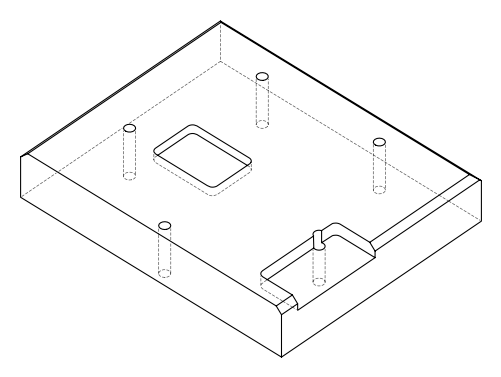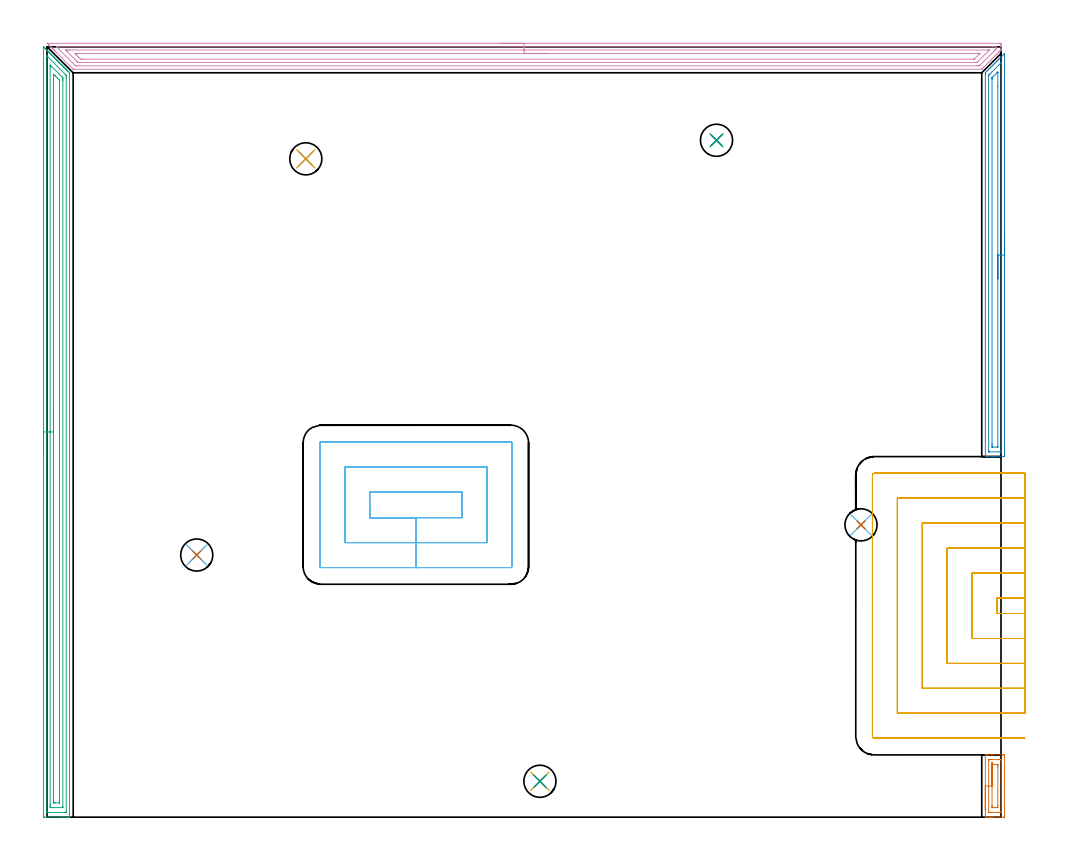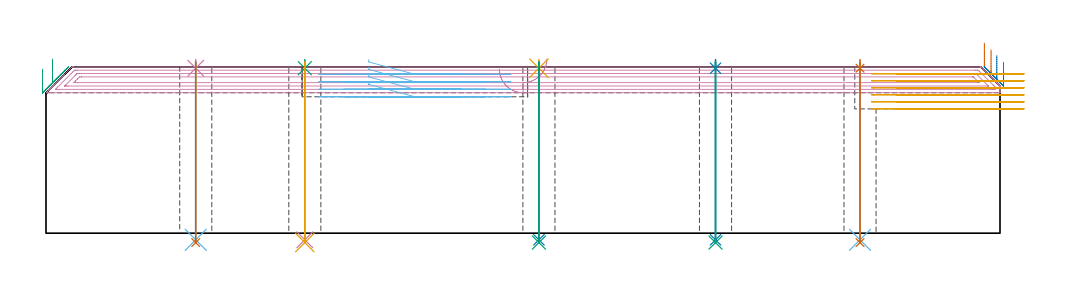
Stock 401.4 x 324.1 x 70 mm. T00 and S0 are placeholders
(PLAN: 21 operations, 12 tool changes, 53.8 min)
(1 AREA_MILL | FG_CHAMFER_SURFACE | UGT0205_001 | 0.85 min | 1022 mm3)
(2 AREA_MILL_1 | FG_CHAMFER_SURFACE_1 | UGT0205_001 | 4.21 min | 5813 mm3)
(3 AREA_MILL_2 | FG_CHAMFER_SURFACE_2 | UGT0205_001 | 10.47 min | 19603 mm3)
(4 AREA_MILL_3 | FG_CHAMFER_SURFACE_3 | UGT0205_001 | 12.85 min | 23148 mm3)
(5 MILL_OPEN_POCKET | POCKET_OPEN | UGT0201_103 | Follow Part, ap 3.5, ae 75% | 17.24 min | 134960 mm3)
(6 MILL_RECTANGULAR_POCKET | POCKET_RECTANGULAR_STRAIGHT | UGT0201_103 | Follow Part, ap 3.5, ae 75% | 4.96 min | 79346 mm3)
(7 SPOT_DRILL | STEP1HOLE | NXT0321_9005460120000 | 0.03 min | 0 mm3)
(8 SPOT_DRILL_1 | STEP1HOLE_1 | NXT0321_9005460120000 | 0.03 min | 4 mm3)
(9 SPOT_DRILL_2 | STEP1HOLE_2 | NXT0321_9005460120000 | 0.03 min | 10 mm3)
(10 SPOT_DRILL_3 | STEP1HOLE_3 | NXT0321_9005460120000 | 0.03 min | 14 mm3)
(11 SPOT_DRILL_4 | STEP1HOLE_4 | NXT0321_9005460120000 | 0.03 min | 33 mm3)
(12 DRILL_THROUGH_HOLE_INTO_CENTER | STEP1HOLE | NXT0301_042 | 0.3 min | 2142 mm3)
(13 DRILL_TO_ENLARGE_THROUGH_HOLE | STEP1HOLE | NXT0301_102 | 0.31 min | 6041 mm3)
(14 DRILL_THROUGH_HOLE_INTO_CENTER_1 | STEP1HOLE_1 | NXT0301_042 | 0.3 min | 2755 mm3)
(15 DRILL_TO_ENLARGE_THROUGH_HOLE_1 | STEP1HOLE_1 | NXT0301_102 | 0.31 min | 7262 mm3)
(16 DRILL_THROUGH_HOLE_INTO_CENTER_2 | STEP1HOLE_2 | NXT0301_042 | 0.3 min | 2742 mm3)
(17 DRILL_TO_ENLARGE_THROUGH_HOLE_2 | STEP1HOLE_2 | NXT0301_102 | 0.31 min | 7234 mm3)
(18 DRILL_THROUGH_HOLE_INTO_CENTER_3 | STEP1HOLE_3 | NXT0301_042 | 0.3 min | 2764 mm3)
(19 DRILL_TO_ENLARGE_THROUGH_HOLE_3 | STEP1HOLE_3 | NXT0301_102 | 0.31 min | 7227 mm3)
(20 DRILL_THROUGH_HOLE_INTO_CENTER_4 | STEP1HOLE_4 | NXT0301_042 | 0.3 min | 2743 mm3)
(21 DRILL_TO_ENLARGE_THROUGH_HOLE_4 | STEP1HOLE_4 | NXT0301_102 | 0.31 min | 7246 mm3)
(TOOL UGT0205_001 | Chamfer Mill 20 x 3 x 45 deg. | D20 FL50 Z2)
(TOOL UGT0201_103 | End Mill 14 mm | D14 FL19 Z2)
(TOOL NXT0321_9005460120000 | NC Spot Drill, 142deg, 12mm, Carbide, Uncoated | D12 PA142 FL30 Z2)
(TOOL NXT0301_042 | Carbide Drill 7.1mm [860.1-0710-057A1-MM 2214] | D7.1 PA140 FL85 Z2)
(TOOL NXT0301_102 | Carbide Drill 13.5mm [860.1-1350-108A1-MM 2214] | D13.5 PA140 FL123 Z2)
(OP 1 AREA_MILL)
G17 G21 G94 G90
T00 M6
G54
G17 G0 G90 X394.8 Y3.1 S1061 M3
G43 Z80. H0
G94 G1 Y3.138 Z79.128 F250.
Y3.252 Z78.264
Y3.441 Z77.412
Y3.703 Z76.58
Y4.037 Z75.774
Y4.44 Z75.
Y4.908 Z74.264
Y5.44 Z73.572
Y6.029 Z72.929
Y6.672 Z72.34
Y7.364 Z71.808
Y8.1 Z71.34
Y8.874 Z70.937
Y9.68 Z70.603
Y10.512 Z70.341
Y11.364 Z70.152
Y12.228 Z70.038
Y13.1 Z70.
Y26.041
X394.803 Y26.192 Z69.988
X394.823 Y26.2 Z69.967
X395.163 Z69.636
X395.561 Z69.238
X396.194 Z68.601
X397.395 Z67.402
X397.965 Z66.83
X402.107 Z62.69
X402.392 Y26.197 Z62.405
X402.891 Y26.192 Z61.906
X402.894 Y26.101 Z61.903
X402.899 Y25.594 Z61.901
X402.9 Y25.082 Z61.9
Y0.986
X402.899 Y0.606 Z61.901
X402.894 Y0.099 Z61.903
X402.892 Y0.008 Z61.906
X402.392 Y0. Z62.405
X397.965 Z66.83
X397.395 Z67.402
X397.079 Z67.717
X396.51 Z68.287
X396.194 Z68.601
X395.162 Z69.637
X394.822 Y0.007 Z69.969
X394.803 Y0.01 Z69.988
X394.8 Y0.159 Z70.
Y13.1
X396.214 Z68.586
Y23.81
X396.216 Y24.027 Z68.584
X396.219 Y24.136 Z68.581
X396.221 Y24.181 Z68.579
X396.305 Y24.19 Z68.495
X396.694 Y24.198 Z68.106
X397.079 Y24.199 Z67.721
X397.577 Y24.2 Z67.223
X400.621 Z64.179
X401.119 Z63.681
X401.357 Y24.197 Z63.443
X401.459 Y24.193 Z63.341
X401.475 Y24.19 Z63.325
X401.479 Y24.178 Z63.321
X401.482 Y24.131 Z63.318
X401.484 Y24.031 Z63.316
X401.486 Y23.83 Z63.314
Y2.39
X401.484 Y2.173 Z63.316
X401.481 Y2.064 Z63.319
X401.479 Y2.019 Z63.321
X401.396 Y2.01 Z63.404
X401.006 Y2.002 Z63.794
X400.621 Y2.001 Z64.179
X400.123 Y2. Z64.677
X397.079 Z67.721
X396.581 Z68.219
X396.343 Y2.003 Z68.457
X396.241 Y2.007 Z68.559
X396.225 Y2.01 Z68.575
X396.221 Y2.022 Z68.579
X396.218 Y2.069 Z68.582
X396.216 Y2.169 Z68.584
X396.214 Y2.37 Z68.586
Y13.1
X397.628 Z67.172
X397.629 Y21.132 Z67.171
X397.63 Y21.47 Z67.17
X397.634 Y22.025 Z67.166
X397.635 Y22.184 Z67.165
X397.795 Y22.195 Z67.005
X397.965 Y22.198 Z66.835
X398.676 Y22.2 Z66.124
X399.562 Z65.238
X399.735 Y22.199 Z65.065
X399.909 Y22.197 Z64.891
X400.025 Y22.193 Z64.775
X400.062 Y22.19 Z64.738
X400.065 Y22.176 Z64.735
X400.068 Y22.137 Z64.732
X400.07 Y22.025 Z64.73
X400.071 Y21.686 Z64.729
X400.072 Y21.132 Z64.728
X400.071 Y5.068 Z64.729
X400.07 Y4.73 Z64.73
X400.066 Y4.175 Z64.734
X400.065 Y4.016 Z64.735
X399.905 Y4.005 Z64.895
X399.735 Y4.002 Z65.065
X399.024 Y4. Z65.776
X398.138 Z66.662
X397.965 Y4.001 Z66.835
X397.791 Y4.003 Z67.009
X397.675 Y4.007 Z67.125
X397.638 Y4.01 Z67.162
X397.635 Y4.024 Z67.165
X397.632 Y4.063 Z67.168
X397.63 Y4.175 Z67.17
X397.629 Y4.514 Z67.171
X397.628 Y5.068 Z67.172
Y13.1
Y13.972 Z67.21
Y14.836 Z67.323
Y15.688 Z67.512
Y16.52 Z67.775
Y17.326 Z68.108
Y18.1 Z68.511
Y18.836 Z68.98
Y19.528 Z69.511
Y20.171 Z70.1
Y20.76 Z70.744
Y21.292 Z71.436
Y21.76 Z72.172
Y22.163 Z72.945
Y22.497 Z73.751
Y22.759 Z74.583
Y22.948 Z75.435
Y23.062 Z76.3
Y23.1 Z77.172
G0 Z80.
M5
M2
(OP 2 AREA_MILL_1)
G17 G21 G94 G90
T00 M6
G54
G17 G0 G90 X402.9 Y246.5 S1061 M3
G43 Z80. H0
Z71.9
G94 G1 Y246.462 Z71.029 F250.
Y246.348 Z70.164
Y246.159 Z69.312
Y245.897 Z68.48
Y245.563 Z67.674
Y245.16 Z66.9
Y244.691 Z66.164
Y244.16 Z65.472
Y243.571 Z64.829
Y242.928 Z64.24
Y242.236 Z63.709
Y241.5 Z63.24
Y240.726 Z62.837
Y239.92 Z62.503
Y239.088 Z62.241
Y238.236 Z62.052
Y237.372 Z61.938
Y236.5 Z61.9
Y152.667
X402.899 Y152.287 Z61.901
X402.894 Y151.782 Z61.903
X402.891 Y151.708 Z61.906
X402.392 Y151.7 Z62.405
X398.85 Z65.945
X398.246 Z66.552
X397.964 Z66.832
X396.194 Z68.601
X395.631 Z69.168
X395.308 Z69.491
X395.122 Z69.677
X394.82 Y151.708 Z69.972
X394.803 Y151.71 Z69.988
X394.8 Y151.842 Z70.
Y312.693
X394.807 Y313.2 Z69.993
X394.813 Y313.213 Z69.987
X395.308 Y313.71 Z69.488
X395.672 Y314.072 Z69.128
X395.833 Y314.233 Z68.967
X396.074 Y314.475 Z68.724
X396.194 Y314.595 Z68.603
X396.541 Y314.941 Z68.259
X396.735 Y315.135 Z68.065
X396.965 Y315.366 Z67.833
X397.079 Y315.481 Z67.717
X397.41 Y315.81 Z67.39
X397.638 Y316.038 Z67.162
X397.856 Y316.257 Z66.942
X397.964 Y316.366 Z66.832
X398.407 Y316.807 Z66.392
X398.848 Y317.25 Z65.948
X399.293 Y317.693 Z65.507
X399.735 Y318.137 Z65.061
X400.178 Y318.579 Z64.621
X400.621 Y319.023 Z64.175
X400.827 Y319.228 Z63.972
X400.886 Y319.286 Z63.914
X401.506 Y319.908 Z63.29
X401.718 Y320.119 Z63.081
X401.755 Y320.155 Z63.045
X402.392 Y320.794 Z62.404
X402.623 Y321.023 Z62.176
X402.835 Y321.228 Z61.964
X402.896 Y321.284 Z61.903
X402.9 Y321.053 Z61.9
Y321.032
Y236.5
X401.486 Z63.314
X401.485 Y153.852 Z63.315
X401.484 Y153.743 Z63.316
X401.482 Y153.718 Z63.318
X401.48 Y153.712 Z63.32
X401.459 Y153.709 Z63.341
X401.355 Y153.704 Z63.445
X400.988 Y153.7 Z63.812
X396.56 Y153.701 Z68.24
X396.339 Y153.704 Z68.461
X396.253 Y153.707 Z68.547
X396.221 Y153.71 Z68.579
X396.219 Y153.751 Z68.581
X396.216 Y153.85 Z68.584
X396.214 Y154.048 Z68.586
Y154.069
Y311.801
X396.218 Y312.019 Z68.582
X396.221 Y312.126 Z68.579
X396.232 Y312.171 Z68.568
X396.265 Y312.206 Z68.535
X396.469 Y312.416 Z68.331
X396.742 Y312.693 Z68.058
X396.911 Y312.862 Z67.889
X401.277 Y317.228 Z63.523
X401.353 Y317.302 Z63.447
X401.438 Y317.381 Z63.362
X401.465 Y317.403 Z63.335
X401.479 Y317.41 Z63.321
X401.486 Y317.148 Z63.314
Y236.5
X400.072 Z64.728
X400.071 Y155.852 Z64.729
X400.07 Y155.767 Z64.73
X400.067 Y155.726 Z64.733
X400.066 Y155.713 Z64.734
X400.036 Y155.71 Z64.764
X399.884 Y155.702 Z64.916
X397.964 Y155.701 Z66.836
X397.814 Y155.702 Z66.986
X397.714 Y155.706 Z67.086
X397.639 Y155.71 Z67.161
X397.635 Y155.74 Z67.165
X397.633 Y155.852 Z67.167
X397.63 Y156.189 Z67.17
X397.629 Y156.743 Z67.171
X397.628 Y157.081 Z67.172
X397.629 Y310.357 Z67.171
X397.631 Y310.91 Z67.169
X397.634 Y311.079 Z67.166
X397.635 Y311.117 Z67.165
X397.653 Y311.142 Z67.147
X397.691 Y311.185 Z67.109
X397.964 Y311.464 Z66.836
X399.735 Y313.236 Z65.065
X399.91 Y313.408 Z64.89
X399.973 Y313.468 Z64.827
X400.055 Y313.545 Z64.745
X400.064 Y313.437 Z64.736
X400.068 Y313.36 Z64.732
X400.07 Y313.247 Z64.73
X400.072 Y307.613 Z64.728
Y236.5
Y235.628 Z64.767
Y234.763 Z64.88
Y233.912 Z65.069
Y233.08 Z65.332
Y232.274 Z65.665
Y231.5 Z66.068
Y230.764 Z66.537
Y230.072 Z67.068
Y229.429 Z67.657
Y228.84 Z68.301
Y228.308 Z68.993
Y227.84 Z69.729
Y227.437 Z70.502
Y227.103 Z71.308
Y226.841 Z72.14
Y226.652 Z72.992
Y226.538 Z73.857
Y226.5 Z74.729
G0 Z80.
M5
M2
(OP 3 AREA_MILL_2)
G17 G21 G94 G90
T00 M6
G54
G17 G0 G90 X-1.5 Y152.079 S1061 M3
G43 Z80. H0
Z69.
G94 G1 Y152.117 Z68.129 F250.
Y152.231 Z67.264
Y152.42 Z66.412
Y152.682 Z65.58
Y153.016 Z64.774
Y153.419 Z64.
Y153.888 Z63.264
Y154.419 Z62.572
Y155.008 Z61.929
Y155.651 Z61.34
Y156.343 Z60.809
Y157.079 Z60.34
Y157.853 Z59.937
Y158.659 Z59.603
Y159.491 Z59.341
Y160.343 Z59.152
Y161.208 Z59.038
Y162.079 Z59.
Y323.954
X-1.499 Y324.098 Z58.999
X-1.497 Y324.152 Z59.001
X-1.489 Z59.008
X-1.35 Y324.051 Z59.147
X-1.155 Y323.855 Z59.345
X-1.046 Y323.746 Z59.454
X-0.905 Y323.606 Z59.593
X-0.857 Y323.557 Z59.642
X-0.655 Y323.355 Z59.844
X-0.607 Y323.309 Z59.89
X-0.56 Y323.26 Z59.939
X-0.358 Y323.058 Z60.141
X-0.31 Y323.011 Z60.187
X-0.262 Y322.963 Z60.237
X-0.061 Y322.761 Z60.438
X-0.013 Y322.714 Z60.484
X0.035 Y322.665 Z60.534
X0.236 Y322.464 Z60.735
X0.284 Y322.417 Z60.781
X0.333 Y322.368 Z60.832
X0.533 Y322.167 Z61.032
X0.582 Y322.12 Z61.079
X0.63 Y322.07 Z61.129
X0.831 Y321.87 Z61.33
X0.879 Y321.822 Z61.376
X0.927 Y321.773 Z61.426
X1.128 Y321.573 Z61.627
X1.176 Y321.525 Z61.673
X1.225 Y321.476 Z61.724
X1.425 Y321.276 Z61.924
X1.473 Y321.228 Z61.97
X1.522 Y321.178 Z62.021
X1.722 Y320.979 Z62.221
X1.771 Y320.931 Z62.268
X1.82 Y320.881 Z62.319
X2.019 Y320.681 Z62.518
X2.068 Y320.633 Z62.565
X2.117 Y320.584 Z62.616
X2.316 Y320.384 Z62.815
X2.365 Y320.336 Z62.862
X2.414 Y320.286 Z62.913
X2.613 Y320.087 Z63.112
X2.662 Y320.039 Z63.159
X2.712 Y319.989 Z63.211
X2.91 Y319.79 Z63.409
X2.96 Y319.742 Z63.457
X3.009 Y319.691 Z63.508
X3.207 Y319.493 Z63.706
X3.257 Y319.444 Z63.754
X3.306 Y319.394 Z63.805
X3.505 Y319.196 Z64.003
X3.554 Y319.147 Z64.051
X3.604 Y319.097 Z64.103
X3.802 Y318.899 Z64.301
X3.851 Y318.85 Z64.348
X3.901 Y318.799 Z64.4
X4.099 Y318.602 Z64.598
X4.149 Y318.553 Z64.646
X4.199 Y318.502 Z64.698
X4.396 Y318.305 Z64.895
X4.446 Y318.255 Z64.943
X4.496 Y318.204 Z64.995
X4.693 Y318.008 Z65.192
X4.743 Y317.958 Z65.24
X4.793 Y317.907 Z65.292
X4.99 Y317.71 Z65.489
X5.04 Y317.661 Z65.537
X5.091 Y317.61 Z65.59
X5.287 Y317.413 Z65.786
X5.338 Y317.364 Z65.835
X5.388 Y317.312 Z65.887
X5.584 Y317.116 Z66.083
X5.635 Y317.067 Z66.132
X5.686 Y317.015 Z66.185
X5.881 Y316.819 Z66.38
X5.932 Y316.769 Z66.429
X5.983 Y316.718 Z66.482
X6.178 Y316.522 Z66.677
X6.229 Y316.472 Z66.726
X6.28 Y316.42 Z66.779
X6.476 Y316.225 Z66.975
X6.527 Y316.175 Z67.024
X6.578 Y316.123 Z67.077
X6.773 Y315.928 Z67.272
X6.824 Y315.878 Z67.321
X6.875 Y315.825 Z67.374
X7.07 Y315.631 Z67.569
X7.121 Y315.58 Z67.618
X7.173 Y315.528 Z67.671
X7.367 Y315.334 Z67.866
X7.418 Y315.283 Z67.915
X7.47 Y315.231 Z67.969
X7.664 Y315.037 Z68.163
X7.716 Y314.986 Z68.213
X7.767 Y314.933 Z68.266
X7.961 Y314.739 Z68.46
X8.013 Y314.689 Z68.51
X8.065 Y314.636 Z68.564
X8.258 Y314.442 Z68.757
X8.31 Y314.391 Z68.807
X8.362 Y314.338 Z68.861
X8.555 Y314.145 Z69.054
X8.607 Y314.094 Z69.104
X8.659 Y314.041 Z69.158
X8.852 Y313.848 Z69.351
X8.905 Y313.797 Z69.401
X9.202 Y313.498 Z69.702
X9.499 Y313.202 Z69.997
X9.5 Y312.851 Z70.
Y0.151
X9.505 Y0.01 Z69.995
X9.495 Y0.008 Z69.986
X9.449 Y0.004 Z69.941
X9.086 Y0. Z69.585
X8.633 Z69.132
X8.013 Z68.508
X6.811 Z67.308
X6.229 Z66.723
X-0.905 Y0.001 Z59.593
X-1.147 Y0.002 Z59.35
X-1.492 Y0.007 Z59.005
X-1.494 Y0.011 Z59.003
X-1.499 Y0.601 Z59.001
X-1.5 Y1.197 Z59.
Y162.079
X-0.086 Z60.414
X-0.085 Y320.134 Z60.415
X-0.082 Y320.28 Z60.418
X-0.079 Y320.315 Z60.421
X-0.077 Y320.316 Z60.423
X-0.054 Y320.299 Z60.446
X-0.013 Y320.262 Z60.487
X7.398 Y312.852 Z67.898
X8.013 Y312.23 Z68.513
X8.075 Y312.163 Z68.575
X8.082 Y312.032 Z68.582
X8.085 Y311.959 Z68.585
Y311.887
X8.086 Y311.067 Z68.586
X8.085 Y2.24 Z68.585
X8.081 Y2.094 Z68.581
X8.078 Y2.009 Z68.578
X8.06 Y2.006 Z68.56
X8.013 Y2.003 Z68.513
X7.506 Y2. Z68.006
X7.121 Z67.621
X0.372 Z60.872
X-0.013 Y2.003 Z60.487
X-0.067 Y2.006 Z60.433
X-0.077 Y2.009 Z60.423
X-0.081 Y2.07 Z60.419
X-0.084 Y2.166 Z60.416
X-0.086 Y2.458 Z60.414
Y162.079
X1.329 Z61.829
Y315.528
X1.33 Y315.969 Z61.83
X1.334 Y316.42 Z61.834
X1.336 Y316.45 Z61.836
X1.374 Y316.42 Z61.874
X1.771 Y316.029 Z62.271
X6.229 Y311.571 Z66.729
X6.48 Y311.317 Z66.98
X6.605 Y311.188 Z67.105
X6.664 Y311.125 Z67.164
X6.665 Y311.067 Z67.165
X6.67 Y310.627 Z67.17
X6.671 Y310.175 Z67.171
Y309.733
Y4.62
X6.669 Y4.17 Z67.169
X6.667 Y4.06 Z67.167
X6.665 Y4.014 Z67.165
X6.568 Y4.008 Z67.068
X6.397 Y4.002 Z66.897
X2.662 Y4. Z63.162
X1.939 Y4.001 Z62.439
X1.771 Y4.004 Z62.271
X1.601 Y4.01 Z62.101
X1.335 Y4.032 Z61.835
X1.333 Y4.17 Z61.833
X1.33 Y4.611 Z61.83
X1.329 Y5.062 Z61.829
X1.328 Y5.504 Z61.828
X1.329 Y162.079 Z61.829
X2.743 Z63.243
Y312.317
X2.745 Y312.496 Z63.245
X2.748 Y312.583 Z63.248
Y312.59
X2.76 Y312.582 Z63.26
X2.796 Y312.55 Z63.296
X3.392 Y311.959 Z63.892
X3.554 Y311.797 Z64.054
X4.284 Y311.067 Z64.784
X4.446 Y310.904 Z64.946
X5.166 Y310.175 Z65.666
X5.25 Y310.069 Z65.75
X5.253 Y309.972 Z65.753
X5.255 Y309.769 Z65.755
X5.257 Y309.364 Z65.757
Y309.283
Y6.846
X5.252 Y6.039 Z65.752
X5.251 Y6.016 Z65.751
X5.237 Y6.01 Z65.737
X5.186 Y6.006 Z65.686
X5.08 Y6.002 Z65.58
X3.554 Y6. Z64.054
X3.11 Z63.61
X2.911 Y6.002 Z63.411
X2.812 Y6.005 Z63.312
X2.763 Y6.01 Z63.263
X2.749 Y6.014 Z63.249
X2.743 Y6.846 Z63.243
Y162.079
Y162.951 Z63.281
Y163.816 Z63.395
Y164.667 Z63.584
Y165.499 Z63.846
Y166.305 Z64.18
Y167.079 Z64.583
Y167.815 Z65.051
Y168.507 Z65.582
Y169.15 Z66.172
Y169.74 Z66.815
Y170.271 Z67.507
Y170.739 Z68.243
Y171.142 Z69.017
Y171.476 Z69.823
Y171.738 Z70.655
Y171.927 Z71.506
Y172.041 Z72.371
Y172.079 Z73.243
G0 Z80.
M5
M2
(OP 4 AREA_MILL_3)
G17 G21 G94 G90
T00 M6
G54
G17 G0 G90 X190.75 Y325.6 S1061 M3
G43 Z80. H0
Z69.1
G94 G1 X190.788 Z68.228 F250.
X190.902 Z67.364
X191.091 Z66.512
X191.353 Z65.68
X191.687 Z64.874
X192.09 Z64.1
X192.559 Z63.364
X193.09 Z62.672
X193.679 Z62.029
X194.322 Z61.44
X195.014 Z60.909
X195.75 Z60.44
X196.524 Z60.037
X197.33 Z59.703
X198.162 Z59.441
X199.014 Z59.252
X199.879 Z59.138
X200.75 Z59.1
X400.787
X400.953 Y325.598 Z59.102
X401.398 Y325.591 Z59.105
X401.4 Y325.372 Z59.325
Y325.04 Z59.656
Y324.483 Z60.213
Y324.151 Z60.544
Y323.208 Z61.491
X401.396 Y322.817 Z61.882
X401.394 Y322.805 Z61.894
X401.382 Y322.784 Z61.915
X401.309 Y322.708 Z61.991
X401.084 Y322.483 Z62.214
X400.974 Y322.373 Z62.325
X400.787 Y322.186 Z62.513
X400.645 Y322.045 Z62.655
X400.53 Y321.928 Z62.769
X400.489 Y321.888 Z62.81
X399.767 Y321.167 Z63.533
X399.64 Y321.039 Z63.658
X399.596 Y320.995 Z63.703
X398.889 Y320.289 Z64.411
X398.751 Y320.15 Z64.547
X398.703 Y320.102 Z64.596
X398.011 Y319.411 Z65.289
X397.862 Y319.261 Z65.436
X397.81 Y319.209 Z65.489
X397.133 Y318.533 Z66.167
X396.973 Y318.372 Z66.325
X396.917 Y318.316 Z66.382
X396.255 Y317.655 Z67.045
X396.084 Y317.482 Z67.214
X396.024 Y317.423 Z67.275
X395.377 Y316.777 Z67.922
X395.195 Y316.593 Z68.103
X394.5 Y315.9 Z68.8
X394.306 Y315.704 Z68.992
X393.621 Y315.021 Z69.679
X393.332 Y314.735 Z69.96
X393.295 Y314.704 Z69.989
X393.196 Y314.7 Z70.
X11.43
X10.999 Y314.706 Z69.992
X10.923 Y314.776 Z69.922
X3.326 Y322.373 Z62.324
X3.261 Y322.438 Z62.261
X3.095 Y322.605 Z62.094
X3.029 Y322.669 Z62.027
X2.966 Y322.733 Z61.966
X2.797 Y322.902 Z61.797
X2.733 Y322.966 Z61.731
X2.671 Y323.028 Z61.671
X2.5 Y323.2 Z61.499
X2.436 Y323.262 Z61.435
X2.376 Y323.324 Z61.375
X2.202 Y323.498 Z61.201
X2.14 Y323.558 Z61.138
X2.081 Y323.619 Z61.08
X1.904 Y323.795 Z60.904
X1.844 Y323.855 Z60.842
X1.786 Y323.914 Z60.785
X1.607 Y324.093 Z60.606
X1.547 Y324.151 Z60.545
X1.491 Y324.209 Z60.49
X1.309 Y324.391 Z60.308
X1.251 Y324.448 Z60.249
X1.196 Y324.504 Z60.195
X1.011 Y324.688 Z60.011
X0.955 Y324.744 Z59.953
X0.9 Y324.799 Z59.9
X0.714 Y324.986 Z59.713
X0.658 Y325.04 Z59.656
X0.501 Y325.199 Z59.5
X0.416 Y325.284 Z59.416
X0.214 Y325.485 Z59.213
X0.118 Y325.584 Z59.114
X0.117 Y325.594 Z59.103
X0.118 Y325.599 Z59.099
X0.339 Y325.6 Z59.1
X200.75
Y324.186 Z60.514
X398.073
X398.968 Y324.184 Z60.516
X399.001 Y324.182 Z60.518
X399.39 Y324.151 Z60.549
X399.395 Y323.759 Z60.941
X399.39 Y323.262 Z61.438
X399.202 Y323.062 Z61.638
X399.001 Y322.852 Z61.848
X398.761 Y322.611 Z62.089
X398.523 Y322.373 Z62.327
X392.749 Y316.6 Z68.1
X392.521 Y316.376 Z68.324
X392.287 Y316.149 Z68.551
X391.888 Y316.117 Z68.583
X391.856 Y316.116 Z68.584
X390.998 Y316.114 Z68.586
X13.251
X12.355 Y316.116 Z68.584
X12.323 Y316.118 Z68.582
X12.013 Y316.149 Z68.551
X11.43 Y316.722 Z67.978
X11.112 Y317.038 Z67.662
X10.537 Y317.613 Z67.087
X4.888 Y323.262 Z61.438
X4.286 Y323.868 Z60.832
X4.011 Y324.151 Z60.549
X4.256 Y324.181 Z60.519
X4.286 Y324.183 Z60.517
X5.144 Y324.186 Z60.514
X200.75
Y322.772 Z61.928
X396.371 Y322.771 Z61.929
X396.43 Y322.77 Z61.93
X396.454 Y322.768 Z61.932
X396.456 Y322.767 Z61.933
X396.454 Y322.761 Z61.939
X396.423 Y322.725 Z61.975
X396.377 Y322.676 Z62.024
X396.321 Y322.62 Z62.08
X391.627 Y317.927 Z66.773
X391.292 Y317.6 Z67.1
X391.242 Y317.553 Z67.147
X391.21 Y317.535 Z67.165
X391.163 Y317.534 Z67.166
X390.963 Y317.531 Z67.169
X390.47 Y317.529 Z67.171
X390.07 Y317.528 Z67.172
X14.109 Y317.529 Z67.171
X13.615 Y317.53 Z67.17
X13.216 Y317.533 Z67.167
X13.087 Y317.535 Z67.165
X12.951 Y317.66 Z67.04
X12.677 Y317.927 Z66.773
X12.323 Y318.277 Z66.423
X8.228 Y322.373 Z62.327
X7.858 Y322.747 Z61.953
X7.848 Y322.765 Z61.935
X7.858 Y322.766 Z61.934
X8.352 Y322.77 Z61.93
X8.751 Y322.771 Z61.929
X9.243 Y322.772 Z61.928
X200.75
Y321.357 Z63.343
X391.984
X392.477 Y321.353 Z63.347
X392.558 Y321.35 Z63.35
X392.588 Y321.348 Z63.352
X392.569 Y321.326 Z63.374
X392.485 Y321.237 Z63.463
X392.387 Y321.136 Z63.564
X392.297 Y321.045 Z63.655
X390.366 Y319.116 Z65.584
X390.245 Y318.998 Z65.702
X390.205 Y318.963 Z65.737
X390.185 Y318.949 Z65.751
X390.165 Y318.948 Z65.752
X390.07 Y318.944 Z65.756
X389.943 Y318.943 Z65.757
X15.002
X14.874 Y318.944 Z65.756
X14.109 Y318.95 Z65.75
X13.344 Y319.705 Z64.995
X13.216 Y319.833 Z64.867
X12.454 Y320.595 Z64.105
X12.323 Y320.727 Z63.973
X11.716 Y321.344 Z63.356
X12.323 Y321.355 Z63.345
X12.451 Y321.356 Z63.344
X13.216 Y321.357 Z63.343
X13.343
X200.75
X201.622 Z63.381
X202.487 Z63.495
X203.338 Z63.683
X204.17 Z63.946
X204.976 Z64.28
X205.75 Z64.682
X206.486 Z65.151
X207.178 Z65.682
X207.821 Z66.272
X208.411 Z66.915
X208.942 Z67.607
X209.41 Z68.343
X209.813 Z69.117
X210.147 Z69.923
X210.409 Z70.755
X210.598 Z71.606
X210.712 Z72.471
X210.75 Z73.343
G0 Z80.
M5
M2
(OP 5 MILL_OPEN_POCKET)
G17 G21 G94 G90
T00 M6
G54
G17 G0 G90 X411.4 Y92.2 S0 M3
G43 Z80. H0
Z67.05
G94 G1 X408.4 F250.
X399.8 F500.
Y85.7
X408.4
X411.4 F250.
Y102.7
X408.4
X389.3 F500.
Y75.2
X408.4
X411.4 F250.
Y113.2
X408.4
X378.8 F500.
Y64.7
X408.4
X411.4 F250.
Y123.7
X408.4
X368.3 F500.
Y54.2
X408.4
X411.4 F250.
Y134.2
X408.4
X357.8 F500.
Y43.7
X408.4
X411.4 F250.
Y144.7
X408.4
X348.1 F500.
G3 X347.3 Y143.9 R0.8
G1 Y34.
G3 X348.1 Y33.2 R0.8
G1 X408.4
X411.4 F250.
G0 Y92.2 Z64.1
G1 X408.4
X399.8 F500.
Y85.7
X408.4
X411.4 F250.
Y102.7
X408.4
X389.3 F500.
Y75.2
X408.4
X411.4 F250.
Y113.2
X408.4
X378.8 F500.
Y64.7
X408.4
X411.4 F250.
Y123.7
X408.4
X368.3 F500.
Y54.2
X408.4
X411.4 F250.
Y134.2
X408.4
X357.8 F500.
Y43.7
X408.4
X411.4 F250.
Y144.7
X408.4
X348.1 F500.
G3 X347.3 Y143.9 R0.8
G1 Y34.
G3 X348.1 Y33.2 R0.8
G1 X408.4
X411.4 F250.
G0 Y92.2 Z61.15
G1 X408.4
X399.8 F500.
Y85.7
X408.4
X411.4 F250.
Y102.7
X408.4
X389.3 F500.
Y75.2
X408.4
X411.4 F250.
Y113.2
X408.4
X378.8 F500.
Y64.7
X408.4
X411.4 F250.
Y123.7
X408.4
X368.3 F500.
Y54.2
X408.4
X411.4 F250.
Y134.2
X408.4
X357.8 F500.
Y43.7
X408.4
X411.4 F250.
Y144.7
X408.4
X348.1 F500.
G3 X347.3 Y143.9 R0.8
G1 Y34.
G3 X348.1 Y33.2 R0.8
G1 X408.4
X411.4 F250.
G0 Y92.2 Z58.2
G1 X408.4
X399.8 F500.
Y85.7
X408.4
X411.4 F250.
Y102.7
X408.4
X389.3 F500.
Y75.2
X408.4
X411.4 F250.
Y113.2
X408.4
X378.8 F500.
Y64.7
X408.4
X411.4 F250.
Y123.7
X408.4
X368.3 F500.
Y54.2
X408.4
X411.4 F250.
Y134.2
X408.4
X357.8 F500.
Y43.7
X408.4
X411.4 F250.
Y144.7
X408.4
X348.1 F500.
G3 X347.3 Y143.9 R0.8
G1 Y34.
G3 X348.1 Y33.2 R0.8
G1 X408.4
X411.4 F250.
G0 Y92.2 Z55.25
G1 X408.4
X399.8 F500.
Y85.7
X408.4
X411.4 F250.
Y102.7
X408.4
X389.3 F500.
Y75.2
X408.4
X411.4 F250.
Y113.2
X408.4
X378.8 F500.
Y64.7
X408.4
X411.4 F250.
Y123.7
X408.4
X368.3 F500.
Y54.2
X408.4
X411.4 F250.
Y134.2
X408.4
X357.8 F500.
Y43.7
X408.4
X411.4 F250.
Y144.7
X408.4
X348.1 F500.
G3 X347.3 Y143.9 R0.8
G1 Y34.
G3 X348.1 Y33.2 R0.8
G1 X408.4
X411.4 F250.
G0 Y92.2 Z52.3
G1 X408.4
X399.8 F500.
Y85.7
X408.4
X411.4 F250.
Y102.7
X408.4
X389.3 F500.
Y75.2
X408.4
X411.4 F250.
Y113.2
X408.4
X378.8 F500.
Y64.7
X408.4
X411.4 F250.
Y123.7
X408.4
X368.3 F500.
Y54.2
X408.4
X411.4 F250.
Y134.2
X408.4
X357.8 F500.
Y43.7
X408.4
X411.4 F250.
Y144.7
X408.4
X348.1 F500.
G3 X347.3 Y143.9 R0.8
G1 Y34.
G3 X348.1 Y33.2 R0.8
G1 X408.4
X411.4 F250.
G0 Z80.
M5
M2
(OP 6 MILL_RECTANGULAR_POCKET)
G17 G21 G94 G90
T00 M6
G54
G17 G0 G90 X135.8 Y129.552 S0 M3
G43 Z80. H0
Z73.
G94 G1 Y126. Z72.048 F250.
X155.2 Z66.85
X174.6 F500.
Y136.9
X135.8
Y126.
X155.2
Y115.5
X185.1
Y147.4
X125.3
Y115.5
X155.2
Y105.
X195.2
G3 X195.6 Y105.4 R0.4
G1 Y157.5
G3 X195.2 Y157.9 R0.4
G1 X115.2
G3 X114.8 Y157.5 R0.4
G1 Y105.4
G3 X115.2 Y105. R0.4
G1 X155.2
X156.2
G0 X135.8 Y129.552 Z69.85
G1 Y126. Z68.898 F250.
X155.2 Z63.7
X174.6 F500.
Y136.9
X135.8
Y126.
X155.2
Y115.5
X185.1
Y147.4
X125.3
Y115.5
X155.2
Y105.
X195.2
G3 X195.6 Y105.4 R0.4
G1 Y157.5
G3 X195.2 Y157.9 R0.4
G1 X115.2
G3 X114.8 Y157.5 R0.4
G1 Y105.4
G3 X115.2 Y105. R0.4
G1 X155.2
X156.2
G0 X135.8 Y129.552 Z66.7
G1 Y126. Z65.748 F250.
X155.2 Z60.55
X174.6 F500.
Y136.9
X135.8
Y126.
X155.2
Y115.5
X185.1
Y147.4
X125.3
Y115.5
X155.2
Y105.
X195.2
G3 X195.6 Y105.4 R0.4
G1 Y157.5
G3 X195.2 Y157.9 R0.4
G1 X115.2
G3 X114.8 Y157.5 R0.4
G1 Y105.4
G3 X115.2 Y105. R0.4
G1 X155.2
X156.2
G0 X135.8 Y129.552 Z63.55
G1 Y126. Z62.598 F250.
X155.2 Z57.4
X174.6 F500.
Y136.9
X135.8
Y126.
X155.2
Y115.5
X185.1
Y147.4
X125.3
Y115.5
X155.2
Y105.
X195.2
G3 X195.6 Y105.4 R0.4
G1 Y157.5
G3 X195.2 Y157.9 R0.4
G1 X115.2
G3 X114.8 Y157.5 R0.4
G1 Y105.4
G3 X115.2 Y105. R0.4
G1 X155.2
X156.2
G0 Z80.
M5
M2
(OP 7 SPOT_DRILL)
G17 G21 G94 G90
T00 M6
G54
G17 G0 G90 X342.5 Y123. S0 M3
G43 Z80. H0
G94 G81 G98 Z69.415 F250. R73.
G80
M5
M2
(OP 8 SPOT_DRILL_1)
G17 G21 G94 G90
T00 M6
G54
G17 G0 G90 X281.7 Y284.8 S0 M3
G43 Z80. H0
G94 G81 G98 Z69.415 F250. R73.
G80
M5
M2
(OP 9 SPOT_DRILL_2)
G17 G21 G94 G90
T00 M6
G54
G17 G0 G90 X108.9 Y277. S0 M3
G43 Z80. H0
G94 G81 G98 Z69.415 F250. R73.
G80
M5
M2
(OP 10 SPOT_DRILL_3)
G17 G21 G94 G90
T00 M6
G54
G17 G0 G90 X63. Y110.3 S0 M3
G43 Z80. H0
G94 G81 G98 Z69.415 F250. R73.
G80
M5
M2
(OP 11 SPOT_DRILL_4)
G17 G21 G94 G90
T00 M6
G54
G17 G0 G90 X207.4 Y15.1 S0 M3
G43 Z80. H0
G94 G81 G98 Z69.415 F250. R73.
G80
M5
M2
(OP 12 DRILL_THROUGH_HOLE_INTO_CENTER)
G17 G21 G94 G90
T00 M6
G54
G17 G0 G90 X342.5 Y123. S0 M3
G43 Z80. H1
G94 G73 G98 Z-2.792 F250. Q6.617 R72.
G80
M5
M2
(OP 13 DRILL_TO_ENLARGE_THROUGH_HOLE)
G17 G21 G94 G90
T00 M6
G54
G17 G0 G90 X342.5 Y123. S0 M3
G43 Z80. H1
G94 G73 G98 Z-3.957 F250. Q12.326 R72.
G80
M5
M2
(OP 14 DRILL_THROUGH_HOLE_INTO_CENTER_1)
G17 G21 G94 G90
T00 M6
G54
G17 G0 G90 X281.7 Y284.8 S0 M3
G43 Z80. H1
G94 G73 G98 Z-2.792 F250. Q6.617 R72.
G80
M5
M2
(OP 15 DRILL_TO_ENLARGE_THROUGH_HOLE_1)
G17 G21 G94 G90
T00 M6
G54
G17 G0 G90 X281.7 Y284.8 S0 M3
G43 Z80. H1
G94 G73 G98 Z-3.957 F250. Q12.326 R72.
G80
M5
M2
(OP 16 DRILL_THROUGH_HOLE_INTO_CENTER_2)
G17 G21 G94 G90
T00 M6
G54
G17 G0 G90 X108.9 Y277. S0 M3
G43 Z80. H1
G94 G73 G98 Z-2.792 F250. Q6.617 R72.
G80
M5
M2
(OP 17 DRILL_TO_ENLARGE_THROUGH_HOLE_2)
G17 G21 G94 G90
T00 M6
G54
G17 G0 G90 X108.9 Y277. S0 M3
G43 Z80. H1
G94 G73 G98 Z-3.957 F250. Q12.326 R72.
G80
M5
M2
(OP 18 DRILL_THROUGH_HOLE_INTO_CENTER_3)
G17 G21 G94 G90
T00 M6
G54
G17 G0 G90 X63. Y110.3 S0 M3
G43 Z80. H1
G94 G73 G98 Z-2.792 F250. Q6.617 R72.
G80
M5
M2
(OP 19 DRILL_TO_ENLARGE_THROUGH_HOLE_3)
G17 G21 G94 G90
T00 M6
G54
G17 G0 G90 X63. Y110.3 S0 M3
G43 Z80. H1
G94 G73 G98 Z-3.957 F250. Q12.326 R72.
G80
M5
M2
(OP 20 DRILL_THROUGH_HOLE_INTO_CENTER_4)
G17 G21 G94 G90
T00 M6
G54
G17 G0 G90 X207.4 Y15.1 S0 M3
G43 Z80. H1
G94 G73 G98 Z-2.792 F250. Q6.617 R72.
G80
M5
M2
(OP 21 DRILL_TO_ENLARGE_THROUGH_HOLE_4)
G17 G21 G94 G90
T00 M6
G54
G17 G0 G90 X207.4 Y15.1 S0 M3
G43 Z80. H1
G94 G73 G98 Z-3.957 F250. Q12.326 R72.
G80
M5
M2
